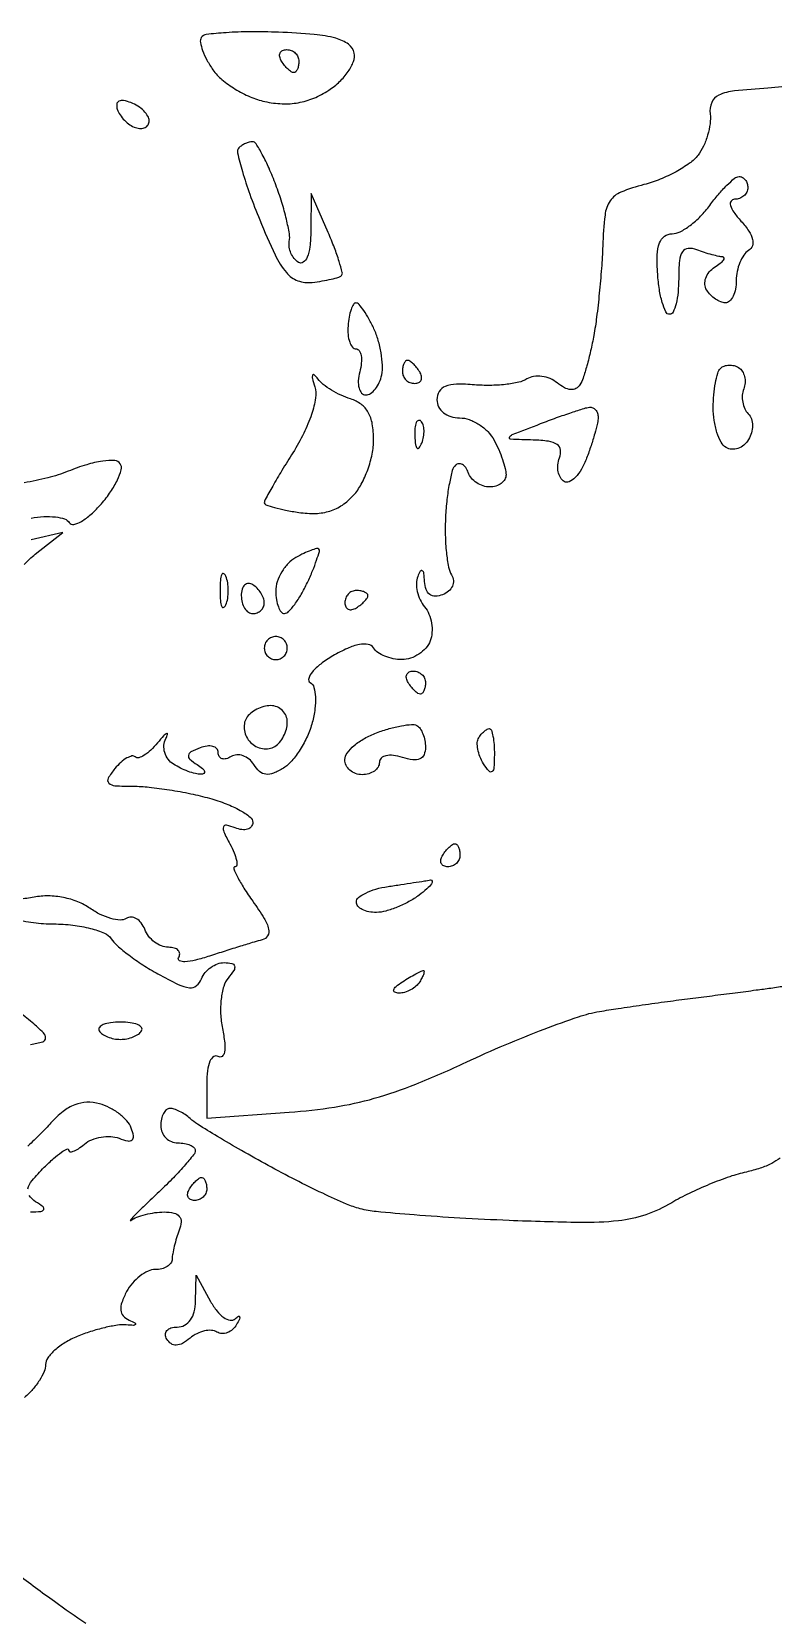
# Model space of a CAD drawing. Extents: x 0 to 102, y 0 to 135.
# Drawn here: x 45.92 to 51.37, y 115.62 to 127.29 of the extents above; entities that cross this region are included whole.
import ezdxf

# ---------------------------------------------------------------- set-up
doc = ezdxf.new("R2010")
doc.units = 0
doc.header["$MEASUREMENT"] = 0

msp = doc.modelspace()

# ---------------------------------------------------------------- linework, layer by layer
for points in [[(47.734145, 127.281716, 0.010892), (47.528283, 127.285219, 0.016349), (47.348746, 127.27849, 0.011253), (47.20298, 127.264944, 0.229416), (47.166623, 127.241834, 0.186876), (47.160154, 127.207093, 0.040883), (47.176504, 127.14735, 0.037261), (47.208196, 127.077013, 0.028305), (47.252733, 127.005086, 0.066283), (47.318605, 126.933433, 0.036558), (47.415472, 126.863993, 0.035726), (47.525841, 126.80689, 0.047492), (47.633343, 126.772322, 0.043607), (47.760726, 126.755792, 0.054314), (47.879761, 126.763736, 0.054971), (47.993145, 126.796953, 0.046338), (48.103713, 126.855564, 0.045818), (48.18334, 126.918858, 0.051709), (48.246578, 126.993287, 0.058726), (48.285401, 127.0672, 0.141389), (48.290625, 127.12821, 0.191606), (48.24871, 127.193012, 0.087442), (48.156112, 127.237013, 0.046099), (47.997331, 127.265419, 0.011525)], [(47.794007, 127.1538, -0.093332), (47.828207, 127.14736, -0.09642), (47.857282, 127.128949, -0.099167), (47.876742, 127.10148, -0.105053), (47.8836, 127.0692, -0.042167), (47.880864, 127.036811, -0.061769), (47.872641, 127.009451, -0.081139), (47.860559, 126.990899, -0.210953), (47.846293, 126.9846, -0.151918), (47.828465, 126.990145, -0.038439), (47.804586, 127.009451, -0.035638), (47.779457, 127.036817, -0.029505), (47.7567, 127.0692, -0.082592), (47.743459, 127.101526, -0.161196), (47.746091, 127.128949, -0.182303), (47.763979, 127.147177, -0.108972)], [(46.649831, 126.764106, 0.045328), (46.596009, 126.779339, 0.161356), (46.560974, 126.77459, 0.257062), (46.545384, 126.75242, 0.108271), (46.549368, 126.714995, 0.068602), (46.569587, 126.674057, 0.047417), (46.602543, 126.634166, 0.047422), (46.64242, 126.601203, 0.068669), (46.683338, 126.580987, 0.075908), (46.721731, 126.574388, 0.118903), (46.754289, 126.5816, 0.144673), (46.775819, 126.60134, 0.136183), (46.7838, 126.630099, 0.13514), (46.774059, 126.665481, 0.062067), (46.744447, 126.703535, 0.054888), (46.701075, 126.738314, 0.049992)], [(47.542305, 126.477, 0.068965), (47.518499, 126.473701, 0.038984), (47.491119, 126.463602, 0.038087), (47.464582, 126.448848, 0.050502), (47.44319, 126.43139, 0.261528), (47.432822, 126.394475, 0.010881), (47.469261, 126.257255, 0.016429), (47.52325, 126.091103, 0.01066), (47.59599, 125.90264, 0.012243), (47.709439, 125.644557, 0.064871), (47.792335, 125.514714, 0.129236), (47.876711, 125.454987, 0.12081), (47.981825, 125.442474, 0.011801), (48.055625, 125.453294, 0.015522), (48.122322, 125.466829, 0.012981), (48.176625, 125.481113, 0.12622), (48.196923, 125.493123, 0.265864), (48.202988, 125.515412, 0.011237), (48.179782, 125.597195, 0.016773), (48.145571, 125.696265, 0.010859), (48.09971, 125.808549), (47.974823, 126.0963), (47.971511, 125.816357, -0.024831), (47.96463, 125.70456, -0.067108), (47.945372, 125.627585, -0.146696), (47.916405, 125.591058, -0.299116), (47.881356, 125.590087, -0.084226), (47.849596, 125.618034, -0.066368), (47.825671, 125.657183, -0.066524), (47.812883, 125.70113, -0.08557), (47.813739, 125.743129, 0.090808), (47.814311, 125.800259, 0.015747), (47.792486, 125.906502, 0.016664), (47.758375, 126.031003, 0.014237), (47.714388, 126.15975, 0.013847), (47.665071, 126.28132, 0.020986), (47.614925, 126.383808, 0.016708), (47.568843, 126.462382, 0.257197)], [(51.11955, 126.220541, -0.134232), (51.143737, 126.215006, -0.105398), (51.164362, 126.197568, -0.091262), (51.178229, 126.170726, -0.073847), (51.183, 126.1386, -0.114747), (51.175495, 126.106329, -0.100386), (51.154297, 126.078851, -0.093604), (51.122601, 126.06041, -0.085274), (51.085288, 126.054, 0.259937), (51.060012, 126.039907, 0.213813), (51.055879, 126.008845, 0.083688), (51.080882, 125.957867, 0.028153), (51.133099, 125.893199, -0.033354), (51.191073, 125.819854, -0.088133), (51.218648, 125.75915, -0.147656), (51.216625, 125.711721, -0.172019), (51.188511, 125.676706, 0.106288), (51.153966, 125.643519, 0.051232), (51.12487, 125.589138, 0.04754), (51.105079, 125.52375, 0.049765), (51.0984, 125.456807, -0.046513), (51.092541, 125.393958, -0.066471), (51.075015, 125.340836, -0.086576), (51.049202, 125.304992, -0.195937), (51.018793, 125.2926, -0.097634), (50.984066, 125.299446, -0.052508), (50.945494, 125.32023, -0.049467), (50.909195, 125.35068, -0.055149), (50.881054, 125.386659, -0.123544), (50.867847, 125.428212, -0.099558), (50.874247, 125.47478, -0.089711), (50.899359, 125.519258, -0.078477), (50.939511, 125.554563, 0.021058), (50.980635, 125.583105, 0.061998), (51.005246, 125.607097, 0.219107), (51.008892, 125.621811, 0.353563), (50.999569, 125.629705, -0.04972), (50.969295, 125.633425, -0.012052), (50.920335, 125.645704, -0.012244), (50.864598, 125.662599, -0.011901), (50.809219, 125.682351, 0.105014), (50.74446, 125.692613, 0.243274), (50.703186, 125.668463, 0.120396), (50.680988, 125.602471, 0.021216), (50.6754, 125.470851, -0.02418), (50.670526, 125.37012, -0.038516), (50.655628, 125.285213, -0.045296), (50.63413, 125.224673, -0.292718), (50.608091, 125.208, -0.292858), (50.580756, 125.225513, -0.036184), (50.554697, 125.294979, -0.033535), (50.533357, 125.390627, -0.021309), (50.520841, 125.5041, -0.022719), (50.517784, 125.644193, -0.079954), (50.534153, 125.732547, -0.147961), (50.57041, 125.781598, -0.161498), (50.6265, 125.8002, 0.120413), (50.685272, 125.814562, 0.041432), (50.759856, 125.861547, 0.038309), (50.836665, 125.929126, 0.035891), (50.9041, 126.009041, -0.017851), (50.966947, 126.089212, -0.023529), (51.030089, 126.157317, -0.022064), (51.086326, 126.20785, -0.162927)], [(48.303453, 125.29194, 0.274148), (48.285066, 125.281397, 0.045673), (48.267612, 125.242704, 0.039115), (48.253443, 125.188183, 0.025229), (48.245261, 125.1234, 0.040215), (48.245598, 125.058602, 0.062135), (48.25724, 125.003902, 0.084805), (48.2776, 124.9669, 0.228501), (48.303938, 124.9542, -0.258843), (48.327701, 124.941015, -0.099934), (48.341382, 124.904497, -0.065856), (48.342898, 124.849842, -0.038014), (48.331113, 124.785, 0.047581), (48.320609, 124.720198, 0.080197), (48.325791, 124.665503, 0.118314), (48.3451, 124.629305, 0.214509), (48.37513, 124.6158, 0.149942), (48.411075, 124.626827, 0.076073), (48.446118, 124.65929, 0.064654), (48.475024, 124.707226, 0.054334), (48.492846, 124.76385, 0.061588), (48.49801, 124.834119, 0.029569), (48.48818, 124.924132, 0.028775), (48.466628, 125.018104, 0.03645), (48.4356, 125.10159, 0.018381), (48.399079, 125.174301, 0.02616), (48.361018, 125.235752, 0.02455), (48.325918, 125.28136, 0.216085)], [(48.682307, 124.8696, 0.210953), (48.668041, 124.863301, 0.081139), (48.655959, 124.844749, 0.061769), (48.647736, 124.817389, 0.042167), (48.645, 124.785, 0.105053), (48.651858, 124.75272, 0.099167), (48.671318, 124.725251, 0.09642), (48.700393, 124.70684, 0.093332), (48.734593, 124.7004, 0.108972), (48.764621, 124.707023, 0.182303), (48.782509, 124.725251, 0.161196), (48.785141, 124.752674, 0.082592), (48.7719, 124.785, 0.029505), (48.749143, 124.817383, 0.035638), (48.724014, 124.844749, 0.038439), (48.700135, 124.864055, 0.151918)], [(48.023669, 124.732952, 0.039119), (47.996905, 124.763088, 0.534958), (47.984959, 124.760466, 0.15873), (47.983555, 124.736057, 0.013802), (48.001269, 124.675589, -0.12124), (48.007139, 124.593385, -0.03778), (47.976846, 124.472502, -0.034012), (47.919828, 124.333417, -0.026516), (47.84005, 124.19082, 0.004345), (47.759481, 124.060699, 0.006496), (47.691561, 123.945499, 0.003052), (47.635866, 123.846773, 0.127567), (47.6298, 123.823383, 0.319419), (47.640596, 123.808208, 0.014773), (47.704392, 123.788155, 0.019893), (47.786393, 123.768502, 0.01243), (47.883731, 123.751735, 0.043725), (48.00761, 123.7445, 0.068905), (48.112481, 123.762141, 0.073861), (48.20342, 123.806261, 0.059087), (48.285581, 123.877915, 0.061008), (48.342262, 123.958378, 0.036292), (48.390049, 124.065593, 0.035836), (48.422666, 124.181158, 0.050905), (48.4335, 124.287294, 0.042675), (48.423682, 124.402122, 0.086441), (48.393267, 124.487275, 0.104044), (48.340511, 124.547082, 0.084882), (48.2643, 124.585914, -0.033735), (48.194282, 124.613018, -0.027939), (48.12382, 124.650842, -0.028829), (48.062985, 124.693013, -0.064834)], [(51.115968, 124.816443, -0.114957), (51.142839, 124.789727, -0.081858), (51.159278, 124.750414, -0.075588), (51.16302, 124.704782, -0.07447), (51.153079, 124.659852, 0.07518), (51.14278, 124.612992, 0.061375), (51.145674, 124.561678, 0.062815), (51.160695, 124.513867, 0.089116), (51.186088, 124.477352, -0.114905), (51.209264, 124.440104, -0.078366), (51.217803, 124.390766, -0.071949), (51.210847, 124.337012, -0.070424), (51.188936, 124.287004, -0.079709), (51.154477, 124.247129, -0.091166), (51.110725, 124.222239, -0.100761), (51.064643, 124.216001, -0.122427), (51.023259, 124.229254, -0.132525), (50.987082, 124.2678, -0.044882), (50.95683, 124.339255, -0.040896), (50.936143, 124.427989, -0.03684), (50.9292, 124.522093, -0.021156), (50.933172, 124.615916, -0.025146), (50.945092, 124.703747, -0.02517), (50.962323, 124.775554, -0.125544), (50.9833, 124.8109, -0.108572), (51.009889, 124.827909, -0.077919), (51.044587, 124.834844, -0.073205), (51.081881, 124.830937, -0.075903)], [(50.01975, 124.524764, -0.126978), (50.04393, 124.521072, -0.112678), (50.064562, 124.506076, -0.09984), (50.078406, 124.481831, -0.080126), (50.0832, 124.452107, -0.057149), (50.078157, 124.408126, -0.011249), (50.058395, 124.331007, -0.011792), (50.031084, 124.241747, -0.010703), (49.998758, 124.150917, -0.037806), (49.960519, 124.069458, -0.063005), (49.915309, 124.008777, -0.091711), (49.87064, 123.976771, -0.253316), (49.833253, 123.978919, -0.126761), (49.805883, 124.007427, -0.081049), (49.790001, 124.050783, -0.072321), (49.787696, 124.101988, -0.06685), (49.799846, 124.153209, 0.124192), (49.80673, 124.210639, 0.21588), (49.781978, 124.250735, 0.114991), (49.718995, 124.274695, 0.026987), (49.605801, 124.283836, -0.003842), (49.44039, 124.289513, -0.531133), (49.4316, 124.303776, -0.195517), (49.45224, 124.323412, -0.001678), (49.6602, 124.4043, -0.004871), (49.77823, 124.448438, -0.006206), (49.887959, 124.486723, -0.004924), (49.980454, 124.516702, -0.050668)], [(48.780713, 124.423687, 0.296942), (48.762197, 124.427597, 0.208169), (48.746576, 124.412154, 0.077125), (48.737209, 124.371547, 0.028489), (48.736279, 124.31265, 0.018894), (48.741274, 124.249511, 0.168741), (48.75323, 124.224828, 0.470617), (48.768648, 124.226287, 0.054073), (48.787391, 124.261537, 0.051402), (48.800592, 124.307803, 0.05415), (48.803758, 124.354972, 0.060344), (48.797061, 124.396029, 0.126455)], [(48.030058, 123.482342, 0.269124), (48.014508, 123.486472, 0.021025), (47.971967, 123.472928, 0.024154), (47.919728, 123.45093, 0.015835), (47.861745, 123.420851, 0.075238), (47.805383, 123.377072, 0.055844), (47.757683, 123.314147, 0.056117), (47.725318, 123.242625, 0.078367), (47.7144, 123.173396, 0.036633), (47.719032, 123.110253, 0.055557), (47.733038, 123.057062, 0.073185), (47.753541, 123.020798, 0.234279), (47.77785, 123.00906, 0.203309), (47.808648, 123.022503, 0.029757), (47.853465, 123.075863, 0.029646), (47.90137, 123.149009, 0.02146), (47.946163, 123.235547, 0.010468), (47.984838, 123.323616, 0.016294), (48.014063, 123.401196, 0.01058), (48.034384, 123.465401, 0.274273)], [(47.347429, 123.28335, 0.174857), (47.331585, 123.301064, 0.447206), (47.317293, 123.295908, 0.078554), (47.307397, 123.253016, 0.017491), (47.304758, 123.1776, 0.017491), (47.307397, 123.102184, 0.078554), (47.317293, 123.059292, 0.447206), (47.331585, 123.054136, 0.174857), (47.347429, 123.07185, 0.057986), (47.360655, 123.120073, 0.037979), (47.365031, 123.1776, 0.037979), (47.360655, 123.235127, 0.057986)], [(47.5452, 123.2199, 0.139169), (47.513082, 123.229032, 0.191142), (47.485451, 123.218083, 0.138808), (47.466798, 123.186961, 0.066118), (47.4606, 123.140293, 0.062283), (47.466906, 123.089862, 0.080552), (47.485451, 123.047144, 0.097988), (47.512935, 123.018554, 0.153634), (47.5452, 123.0084, 0.092995), (47.577495, 123.014459, 0.096318), (47.604949, 123.031785, 0.099231), (47.623323, 123.057633, 0.105429), (47.6298, 123.088007, 0.089642), (47.623599, 123.122319, 0.053229), (47.604949, 123.159589, 0.051032), (47.577561, 123.193995, 0.06081)], [(48.3066, 123.1776, 0.105053), (48.27432, 123.170742, 0.099167), (48.246851, 123.151282, 0.09642), (48.22844, 123.122207, 0.093332), (48.222, 123.088007, 0.108972), (48.228623, 123.057979, 0.182303), (48.246851, 123.040091, 0.161196), (48.274274, 123.037459, 0.082592), (48.3066, 123.0507, 0.029505), (48.338983, 123.073457, 0.035638), (48.366349, 123.098586, 0.038439), (48.385655, 123.122465, 0.151918), (48.3912, 123.140293, 0.210953), (48.384901, 123.154559, 0.081139), (48.366349, 123.166641, 0.061769), (48.338989, 123.174864, 0.042167)], [(47.7144, 122.8392, 0.099038), (47.682113, 122.832741, 0.097945), (47.654651, 122.814349, 0.097945), (47.636259, 122.786887, 0.099038), (47.6298, 122.7546, 0.099038), (47.636259, 122.722313, 0.097945), (47.654651, 122.694851, 0.097945), (47.682113, 122.676459, 0.099038), (47.7144, 122.67, 0.099038), (47.746687, 122.676459, 0.097945), (47.774149, 122.694851, 0.097945), (47.792541, 122.722313, 0.099038), (47.799, 122.7546, 0.099038), (47.792541, 122.786887, 0.097945), (47.774149, 122.814349, 0.097945), (47.746687, 122.832741, 0.099038)], [(48.724607, 122.5854, -0.093332), (48.758807, 122.57896, -0.09642), (48.787882, 122.560549, -0.099167), (48.807342, 122.53308, -0.105053), (48.8142, 122.5008, -0.042167), (48.811464, 122.468411, -0.061769), (48.803241, 122.441051, -0.081139), (48.791159, 122.422499, -0.210953), (48.776893, 122.4162, -0.151918), (48.759065, 122.421745, -0.038439), (48.735186, 122.441051, -0.035638), (48.710057, 122.468417, -0.029505), (48.6873, 122.5008, -0.082592), (48.674059, 122.533126, -0.161196), (48.676691, 122.560549, -0.182303), (48.694579, 122.578777, -0.108972)], [(47.677093, 122.3316, 0.066731), (47.626246, 122.324784, 0.052216), (47.574299, 122.304583, 0.053447), (47.529079, 122.274828, 0.082294), (47.498344, 122.239629, 0.102584), (47.483172, 122.197951, 0.077807), (47.483691, 122.149183, 0.074573), (47.499396, 122.100953, 0.080605), (47.52828, 122.06088, 0.080605), (47.568353, 122.031996, 0.074573), (47.616583, 122.016291, 0.077807), (47.665351, 122.015772, 0.102584), (47.707029, 122.030944, 0.082294), (47.742228, 122.061679, 0.053447), (47.771983, 122.106899, 0.052216), (47.792184, 122.158846, 0.066731), (47.799, 122.209693, 0.099038), (47.789693, 122.256217, 0.097945), (47.76319, 122.29579, 0.097945), (47.723617, 122.322293, 0.099038)], [(48.75075, 122.185543, -0.125622), (48.775089, 122.163712, -0.053494), (48.795562, 122.124661, -0.048324), (48.8095, 122.076077, -0.045737), (48.8142, 122.024806, -0.096941), (48.803644, 121.970872, -0.195541), (48.773907, 121.940375, -0.138592), (48.722475, 121.933316, -0.042098), (48.645, 121.9509, 0.043987), (48.578229, 121.96579, 0.086344), (48.524002, 121.963579, 0.136392), (48.489176, 121.945264, 0.20676), (48.4758, 121.914301, -0.13928), (48.466018, 121.879866, -0.100025), (48.438523, 121.850526, -0.085494), (48.397401, 121.830769, -0.069441), (48.3489, 121.824, -0.085839), (48.300442, 121.832381, -0.093829), (48.259277, 121.85648, -0.100324), (48.231744, 121.892391, -0.114016), (48.222, 121.934569, -0.163379), (48.238302, 121.983126, -0.054943), (48.290341, 122.038146, -0.047708), (48.365617, 122.090546, -0.038968), (48.45465, 122.131904, -0.019771), (48.548376, 122.162697, -0.024678), (48.637597, 122.183452, -0.024147), (48.712358, 122.193296, -0.141897)], [(49.284493, 122.1624, -0.326259), (49.298972, 122.151826, -0.030594), (49.31046, 122.106485, -0.030006), (49.318308, 122.045015, -0.01845), (49.320505, 121.97205, -0.012382), (49.317439, 121.874986, -0.204688), (49.303372, 121.846602, -0.422266), (49.281572, 121.848619, -0.02886), (49.241487, 121.904561, -0.045296), (49.214842, 121.956561, -0.049042), (49.198848, 122.011156, -0.054724), (49.195029, 122.06024, -0.131214), (49.205475, 122.094911, -0.036773), (49.22419, 122.120736, -0.040854), (49.245892, 122.142575, -0.044834), (49.267268, 122.157747, -0.132684)], [(49.030693, 121.3164, -0.210953), (49.044959, 121.310101, -0.081139), (49.057041, 121.291549, -0.061769), (49.065264, 121.264189, -0.042167), (49.068, 121.2318, -0.105053), (49.061142, 121.19952, -0.099167), (49.041682, 121.172051, -0.09642), (49.012607, 121.15364, -0.093332), (48.978407, 121.1472, -0.108972), (48.948379, 121.153823, -0.182303), (48.930491, 121.172051, -0.161196), (48.927859, 121.199474, -0.082592), (48.9411, 121.2318, -0.029505), (48.963857, 121.264183, -0.035638), (48.988986, 121.291549, -0.038439), (49.012865, 121.310855, -0.151918)], [(48.85152, 121.049924, -0.397692), (48.863745, 121.041576, -0.219304), (48.859511, 121.02239, -0.051703), (48.82493, 120.985436, -0.016922), (48.76692, 120.938391, -0.036476), (48.693183, 120.890643, -0.02894), (48.60745, 120.849877, -0.029757), (48.523111, 120.821319, -0.062288), (48.45465, 120.811491, -0.051433), (48.398, 120.816295, -0.072233), (48.35009, 120.832791, -0.093236), (48.31792, 120.857848, -0.182775), (48.3066, 120.887781, -0.228062), (48.322384, 120.920585, -0.054426), (48.374941, 120.953914, -0.045236), (48.450152, 120.982738, -0.031318), (48.53925, 121.002005, 0.000232), (48.634159, 121.016427, 0.000248), (48.726947, 121.030619, 0.000235), (48.806696, 121.042895, 0.001168)], [(48.798043, 120.384505, -0.434568), (48.804095, 120.378631, -0.071273), (48.801147, 120.360568, -0.041889), (48.790126, 120.333588, -0.020509), (48.7719, 120.3012, -0.075854), (48.744442, 120.268929, -0.054031), (48.705376, 120.241832, -0.053889), (48.661275, 120.223663, -0.074131), (48.618857, 120.217895, -0.102799), (48.588115, 120.224697, -0.37991), (48.580632, 120.241361, -0.147021), (48.598122, 120.267145, -0.027275), (48.645, 120.3012, -0.008026), (48.695512, 120.332705, -0.01079), (48.742303, 120.359499, -0.008096), (48.781973, 120.380267, -0.104523)], [(46.5723, 120.0051, 0.031081), (46.50009, 120.000607, 0.065524), (46.445858, 119.986462, 0.125974), (46.417734, 119.965669, 0.31953), (46.416171, 119.94165, 0.107182), (46.439624, 119.917324, 0.051073), (46.47821, 119.896838, 0.047331), (46.524669, 119.882903, 0.049246), (46.5723, 119.8782, 0.049246), (46.619931, 119.882903, 0.047331), (46.66639, 119.896838, 0.051073), (46.704976, 119.917324, 0.107182), (46.728429, 119.94165, 0.31953), (46.726866, 119.965669, 0.125974), (46.698742, 119.986462, 0.065524), (46.64451, 120.000607, 0.031081)], [(47.169493, 118.863, -0.210953), (47.183759, 118.856701, -0.081139), (47.195841, 118.838149, -0.061769), (47.204064, 118.810789, -0.042167), (47.2068, 118.7784, -0.105053), (47.199942, 118.74612, -0.099167), (47.180482, 118.718651, -0.09642), (47.151407, 118.70024, -0.093332), (47.117207, 118.6938, -0.108972), (47.087179, 118.700423, -0.182303), (47.069291, 118.718651, -0.161196), (47.066659, 118.746074, -0.082592), (47.0799, 118.7784, -0.029505), (47.102657, 118.810783, -0.035638), (47.127786, 118.838149, -0.038439), (47.151665, 118.857455, -0.151918)], [(47.235344, 117.950897, 0.041823), (47.281674, 117.881762, 0.070646), (47.332349, 117.834006, 0.105077), (47.379052, 117.813968, 0.237943), (47.41511, 117.823997, -0.039697), (47.439222, 117.842676, -0.511339), (47.448269, 117.839213, -0.180326), (47.446561, 117.821652, -0.017208), (47.426018, 117.78297, -0.077231), (47.396227, 117.745885, -0.092357), (47.358213, 117.72228, -0.104291), (47.318055, 117.715648, -0.128046), (47.281848, 117.726803, 0.127374), (47.241753, 117.739214, 0.067674), (47.189635, 117.734599, 0.060429), (47.134094, 117.71469, 0.057017), (47.083726, 117.681775, -0.044262), (47.028444, 117.643609, -0.118829), (46.982799, 117.630521, -0.161706), (46.944951, 117.64132, -0.105044), (46.913239, 117.674492, -0.130347), (46.903021, 117.708198, -0.189834), (46.913263, 117.737142, -0.144925), (46.943873, 117.756661, -0.070066), (46.990307, 117.7632, 0.126576), (47.043931, 117.776996, 0.113145), (47.086884, 117.815355, 0.092254), (47.114894, 117.876026, 0.058261), (47.125198, 117.95355), (47.128196, 118.1439)]]:
    msp.add_lwpolyline(points, format="xyb", close=True)
for points in [[(51.535824, 126.894359, -0.027017), (51.330856, 126.870638, 0.010991), (51.084775, 126.850123, 0.078725), (50.969897, 126.819282, 0.191463), (50.918099, 126.766189, 0.129249), (50.906352, 126.681369, -0.062816), (50.905916, 126.609004, -0.038478), (50.888238, 126.525405, -0.038062), (50.857461, 126.443987, -0.054327), (50.817371, 126.378014, -0.074648), (50.755655, 126.318506, -0.029977), (50.655967, 126.256251, -0.028842), (50.53868, 126.200944, -0.032365), (50.420176, 126.161903, 0.032179), (50.250953, 126.106221, 0.150283), (50.17211, 126.042391, 0.121168), (50.133807, 125.937703, 0.017833), (50.117015, 125.710988, -0.008901), (50.107779, 125.546423, -0.00636), (50.091827, 125.362653, -0.006423), (50.072137, 125.187836, -0.013654), (50.051485, 125.05329, -0.011134), (50.028188, 124.93946, -0.012226), (50.000478, 124.830301, -0.011704), (49.9724, 124.738381, -0.058494), (49.949645, 124.689632, -0.136271), (49.920363, 124.662552, -0.140689), (49.881683, 124.654875, -0.102686), (49.835032, 124.668708, -0.049992), (49.783274, 124.703575, 0.074203), (49.730962, 124.73526, 0.066906), (49.669793, 124.751719, 0.070165), (49.609401, 124.751062, 0.100992), (49.559374, 124.732672, -0.085116), (49.499358, 124.708439, -0.025573), (49.401807, 124.692417, -0.024822), (49.288637, 124.685388, -0.024589), (49.174968, 124.68957, 0.024191), (49.041473, 124.694588, 0.091998), (48.959968, 124.678551, 0.165534), (48.915483, 124.640635, 0.135025), (48.8988, 124.579982, 0.118013), (48.911281, 124.527839, 0.106576), (48.946308, 124.484721, 0.094969), (48.999884, 124.456361, 0.074507), (49.065023, 124.4466, -0.085768), (49.135099, 124.43449, -0.057675), (49.208144, 124.398531, -0.056312), (49.272976, 124.345546, -0.070544), (49.318823, 124.282962, -0.020338), (49.352345, 124.213695, -0.01945), (49.380674, 124.140907, -0.019816), (49.400598, 124.07478, -0.063338), (49.4064, 124.029162, -0.131967), (49.397164, 123.994779, -0.100587), (49.371194, 123.965485, -0.087989), (49.332345, 123.945779, -0.07361), (49.28655, 123.939, -0.080841), (49.237911, 123.946916, -0.067172), (49.190812, 123.970064, -0.068411), (49.152337, 124.004327, -0.091153), (49.128932, 124.04475, 0.063778), (49.110306, 124.081381, 0.114426), (49.085634, 124.104143, 0.158216), (49.059125, 124.109612, 0.159669), (49.03457, 124.098438, 0.142727), (49.011582, 124.060394, 0.017732), (48.989824, 123.965132, 0.019751), (48.972079, 123.847395, 0.015164), (48.961715, 123.717738, 0.018105), (48.959955, 123.584817, 0.020324), (48.968086, 123.457177, 0.020076), (48.983676, 123.349973, 0.094223), (49.006241, 123.292215, -0.122937), (49.019534, 123.251514, -0.124394), (49.012048, 123.209537, -0.111338), (48.984284, 123.172692, -0.084418), (48.940614, 123.14682, -0.084301), (48.886634, 123.135979, -0.166318), (48.845338, 123.148736, -0.154794), (48.818586, 123.185088, -0.070454), (48.807521, 123.243705, 0.01773), (48.802665, 123.303261, 0.208528), (48.791213, 123.322896, 0.44441), (48.776507, 123.319842, 0.036947), (48.757223, 123.280506, 0.094569), (48.747451, 123.2306, 0.05713), (48.754046, 123.170519, 0.054446), (48.774931, 123.109994, 0.063002), (48.807661, 123.058578, -0.076765), (48.839727, 123.005023, -0.055899), (48.858577, 122.938111, -0.055889), (48.862138, 122.868669, -0.076647), (48.848908, 122.807623, -0.088739), (48.817126, 122.755011, -0.06654), (48.766034, 122.710427, -0.065626), (48.704202, 122.680289, -0.080792), (48.640942, 122.67, -0.050204), (48.577652, 122.676371, -0.047715), (48.51576, 122.695246, -0.051361), (48.464226, 122.722998, -0.105538), (48.43267, 122.755943, 0.216528), (48.393632, 122.782124, 0.090381), (48.32881, 122.781087, 0.058315), (48.241035, 122.752702, 0.026081), (48.1333, 122.696421, 0.027856), (48.044515, 122.637069, 0.055307), (47.982974, 122.579107, 0.096387), (47.956309, 122.531732, 0.347476), (47.967353, 122.501324, -0.187324), (47.994611, 122.465233, -0.056364), (48.00604, 122.396132, -0.046457), (48.002338, 122.307098, -0.031742), (47.982424, 122.207769, -0.04085), (47.946692, 122.107706, -0.034557), (47.893434, 122.008745, -0.035972), (47.831791, 121.925034, -0.076839), (47.771086, 121.872773, -0.04202), (47.69685, 121.834743, -0.127053), (47.641011, 121.827063, -0.153847), (47.594926, 121.84772, -0.071711), (47.55225, 121.898289, 0.078929), (47.517369, 121.938438, 0.090461), (47.473253, 121.963553, 0.10031), (47.426928, 121.969947, 0.123313), (47.385459, 121.956746, -0.069584), (47.34946, 121.940901, -0.144206), (47.31903, 121.941228, -0.190031), (47.298978, 121.957205, -0.131358), (47.2914, 121.985552, 0.183542), (47.280461, 122.014347, 0.147451), (47.252039, 122.031848, 0.100545), (47.208713, 122.034394, 0.056234), (47.157407, 122.021072, 0.027745), (47.091062, 121.991294, 0.234956), (47.072305, 121.96567, 0.265879), (47.082546, 121.937558, 0.034191), (47.136257, 121.898122, -0.030831), (47.174453, 121.87047, -0.127303), (47.191101, 121.847603, -0.359533), (47.186337, 121.832944, -0.142522), (47.1645, 121.826591, -0.062686), (47.123901, 121.831701, -0.025347), (47.070503, 121.848283, -0.024598), (47.014158, 121.87217, -0.028622), (46.963311, 121.900437, -0.089761), (46.92306, 121.937461, -0.088836), (46.89816, 121.986371, -0.091285), (46.892181, 122.039709, -0.101769), (46.906135, 122.089491, 0.043647), (46.919491, 122.122087, 0.665803), (46.912731, 122.127754, 0.091656), (46.889287, 122.10956, 0.010233), (46.845159, 122.057965, -0.030326), (46.795907, 122.004855, -0.049282), (46.747494, 121.966973, -0.065856), (46.706761, 121.948097, -0.278867), (46.681741, 121.954259, 0.256688), (46.657446, 121.961321, 0.075235), (46.619916, 121.946772, 0.055093), (46.575823, 121.914616, 0.034487), (46.531697, 121.868344, 0.040502), (46.482289, 121.797918, 0.348396), (46.487286, 121.762378, 0.178015), (46.532444, 121.742843, 0.013501), (46.667691, 121.738928, -0.02648), (46.783268, 121.732578, -0.012241), (46.932508, 121.712714, -0.012087), (47.088716, 121.684132, -0.016437), (47.22795, 121.650352, -0.024617), (47.349466, 121.610067, -0.035374), (47.452008, 121.561786, -0.038381), (47.525622, 121.512763, -0.230606), (47.5452, 121.472572, -0.169348), (47.53473, 121.442545, -0.150412), (47.507348, 121.423765, -0.1069), (47.465662, 121.420019, -0.060831), (47.416342, 121.432345, 0.035579), (47.351695, 121.452009, 0.385819), (47.329865, 121.439732, 0.192214), (47.331898, 121.404554, 0.013467), (47.377019, 121.314496, -0.022484), (47.40775, 121.250294, -0.043854), (47.42526, 121.196343, -0.06973), (47.428472, 121.159496, -0.398978), (47.415516, 121.1472, 0.525552), (47.405733, 121.132993, 0.026977), (47.432631, 121.072544, 0.024001), (47.479619, 120.990591, 0.012547), (47.545449, 120.893051, -0.01652), (47.628524, 120.767824, -0.078428), (47.661612, 120.688719, -0.196355), (47.654278, 120.639578, -0.197495), (47.614659, 120.609777, 0.008892), (47.554185, 120.592864, 0.002151), (47.45479, 120.562683, 0.002206), (47.341049, 120.52706, 0.002191), (47.227362, 120.490353, -0.019017), (47.124714, 120.460985, -0.04612), (47.046828, 120.449337, -0.115794), (47.006364, 120.456461, -0.458478), (46.999705, 120.477527, 0.142455), (47.00786, 120.506931, 0.191407), (46.997436, 120.532242, 0.136622), (46.968284, 120.549335, 0.06478), (46.924744, 120.555, -0.096303), (46.87399, 120.564867, -0.06686), (46.823078, 120.593852, -0.064361), (46.779732, 120.6367, -0.074193), (46.751149, 120.687262, 0.069249), (46.725389, 120.733894, 0.099609), (46.690321, 120.765232, 0.123569), (46.65172, 120.776533, 0.149218), (46.615346, 120.766961, -0.155632), (46.569994, 120.755632, -0.052292), (46.501923, 120.767211, -0.046024), (46.424439, 120.796816, -0.038537), (46.348654, 120.841625, 0.058477), (46.259492, 120.889664, 0.045513), (46.153773, 120.920799, 0.044991), (46.042726, 120.932561, 0.0533), (45.937681, 120.922986, -0.03649), (45.829291, 120.909427, -0.0899)], [(45.916434, 123.709908, -0.033595), (46.008927, 123.721222, -0.042999), (46.094657, 123.71853, -0.048973), (46.162555, 123.703688, -0.177878), (46.196752, 123.676865, 0.319086), (46.228996, 123.663252, 0.078367), (46.285696, 123.68555, 0.052075), (46.3569, 123.73803, 0.028979), (46.432303, 123.815227, 0.028962), (46.500605, 123.903636, 0.03975), (46.550553, 123.990786, 0.044878), (46.577863, 124.065305, 0.206657), (46.571322, 124.109782, 0.249961), (46.531144, 124.13318, 0.045178), (46.441882, 124.128459, 0.037634), (46.324432, 124.102396, 0.021756), (46.187801, 124.054509, -0.032669), (46.038129, 124.00569, -0.023156), (45.86507, 123.969946, -0.023482)], [(45.86378, 123.369479, -0.035766), (45.946783, 123.445182), (46.1493, 123.604947), (45.91665, 123.551302, -0.030431)], [(45.783532, 120.764481, 0.027272), (45.933824, 120.736866, 0.029913), (46.081646, 120.726891, -0.027382), (46.222644, 120.718092, -0.033483), (46.352483, 120.693926, -0.035575), (46.455658, 120.659497, -0.1533), (46.504646, 120.61845, 0.071235), (46.548274, 120.567833, 0.017718), (46.63339, 120.498753, 0.017753), (46.737443, 120.425899, 0.016986), (46.847918, 120.359472, 0.013753), (46.99716, 120.281797, 0.085954), (47.07956, 120.258022, 0.199366), (47.131656, 120.273237, 0.132431), (47.168809, 120.324222, -0.081948), (47.19523, 120.369322, -0.065798), (47.236595, 120.407544, -0.066439), (47.286007, 120.433383, -0.087509), (47.335997, 120.4422, -0.048934), (47.391162, 120.436788, -0.290612), (47.41118, 120.417716, -0.20882), (47.405726, 120.385521, -0.028309), (47.364124, 120.32919, 0.102948), (47.331381, 120.267441, 0.04227), (47.312651, 120.174027, 0.039182), (47.308865, 120.066139, 0.038556), (47.321893, 119.958385, -0.020052), (47.338616, 119.852949, -0.067599), (47.337377, 119.783311, -0.197759), (47.319256, 119.753304, -0.30677), (47.290126, 119.752087, 0.301566), (47.257898, 119.751049, 0.140562), (47.230623, 119.716869, 0.069108), (47.212469, 119.647571, 0.029564), (47.2068, 119.551778), (47.2068, 119.299971), (47.813129, 119.342666, 0.021613), (48.144894, 119.380491, 0.02974), (48.437932, 119.444852, 0.026887), (48.742651, 119.549031, 0.013731), (49.113492, 119.710495, -0.009134), (49.400172, 119.838463, -0.0095), (49.687633, 119.954137, -0.009245), (49.939735, 120.044758, -0.040328), (50.093413, 120.083341, -0.003922), (50.229898, 120.105021, -0.001828), (50.407151, 120.131089, -0.001811), (50.593358, 120.157092, -0.002532), (50.76, 120.178888, 0.000497), (50.92126, 120.199312, 0.000426), (51.090998, 120.221129, 0.000429), (51.245164, 120.241212, 0.00123), (51.3522, 120.255517, 0.008801), (51.463207, 120.272626, 0.002519)], [(45.912638, 119.840813, 0.030041), (46.001793, 119.861266, 0.33284), (46.0224, 119.888792, 0.202759), (46.006111, 119.92731, 0.017028), (45.924324, 120.001474, 0.020505), (45.816429, 120.085472, 0.014351)], [(45.891406, 118.779312, -0.115281), (45.923113, 118.840856, -0.020031), (46.012414, 118.937614, -0.013831), (46.081231, 119.002726, -0.028822), (46.138964, 119.048696, -0.044878), (46.179234, 119.072027, -0.548326), (46.1916, 119.064141, 0.374129), (46.201645, 119.052596, 0.1254), (46.225727, 119.055274, 0.057732), (46.263141, 119.074541, 0.025462), (46.307777, 119.107901, -0.075563), (46.362494, 119.14084, -0.055788), (46.430536, 119.160375, -0.055988), (46.500914, 119.164339, -0.07786), (46.562537, 119.15114, 0.036373), (46.626223, 119.131879, 0.23344), (46.658002, 119.139578, 0.270495), (46.668286, 119.168098, 0.046073), (46.652007, 119.225944, 0.090955), (46.619849, 119.278653, 0.047269), (46.563126, 119.33119, 0.044875), (46.492618, 119.375684, 0.051465), (46.418398, 119.404507, 0.075164), (46.325039, 119.41553, 0.08547), (46.236909, 119.397385, 0.074125), (46.150494, 119.34773, 0.041649), (46.061962, 119.264793, -0.011557), (45.984236, 119.182668, -0.00796), (45.892603, 119.093122, -0.00803)], [(51.41998, 119.005107, -0.043173), (51.359178, 118.966872, -0.038311), (51.273768, 118.930914, -0.026429), (51.172555, 118.903006, 0.028871), (51.050982, 118.868845, 0.014698), (50.902435, 118.812753, 0.014553), (50.752173, 118.745731, 0.021101), (50.624068, 118.677261, -0.051111), (50.43274, 118.589303, -0.055049), (50.232252, 118.544724, -0.031475), (49.948356, 118.531691, -0.00593), (49.428963, 118.546712, -0.004168), (49.066703, 118.564515, -0.005246), (48.731619, 118.587314, -0.004227), (48.451296, 118.611729, -0.041111), (48.334109, 118.632752, -0.037704), (48.233201, 118.667887, -0.007533), (48.059402, 118.746649, -0.007926), (47.859474, 118.844812, -0.007317), (47.657309, 118.95184, -0.00434), (47.462709, 119.060746, -0.005566), (47.285654, 119.164491, -0.004345), (47.139251, 119.254221, -0.046906), (47.08413, 119.296323, 0.037126), (47.048383, 119.324748, 0.033156), (47.007488, 119.348781, 0.034698), (46.967714, 119.365393, 0.08175), (46.93608, 119.3706, 0.181063), (46.910247, 119.360928, 0.091341), (46.888281, 119.333323, 0.071292), (46.873401, 119.292256, 0.051363), (46.8684, 119.2437, 0.099038), (46.878088, 119.19527, 0.097945), (46.905677, 119.154077, 0.097945), (46.94687, 119.126488, 0.099038), (46.9953, 119.1168, -0.041018), (47.043887, 119.112807, -0.060465), (47.084923, 119.100795, -0.079501), (47.112793, 119.083158, -0.215211), (47.1222, 119.062316, -0.172542), (47.110671, 119.0299, -0.009568), (47.040182, 118.946649, -0.013871), (46.949961, 118.849696, -0.009636), (46.842989, 118.745066, 0.002835), (46.741163, 118.648143, 0.007754), (46.670656, 118.578126, 0.029937), (46.645326, 118.548865, 0.871679), (46.648409, 118.54575, -0.067985), (46.692234, 118.570124, -0.029844), (46.755571, 118.590562, -0.028852), (46.826394, 118.604533, -0.034285), (46.894371, 118.6092, -0.053386), (46.964928, 118.601645, -0.168963), (47.004906, 118.577239, -0.193501), (47.017968, 118.535842, -0.072572), (47.004351, 118.475381, 0.016969), (46.984693, 118.418449, 0.015089), (46.968084, 118.358052, 0.015326), (46.956452, 118.302809, 0.04425), (46.953, 118.263881, -0.156929), (46.943466, 118.234253, -0.097364), (46.916597, 118.209019, -0.079421), (46.876465, 118.191984, -0.060801), (46.829077, 118.1862, 0.108576), (46.775279, 118.174378, 0.055981), (46.716029, 118.138502, 0.051789), (46.660692, 118.08593, 0.054085), (46.618252, 118.023825, 0.034452), (46.582683, 117.944711, 0.110537), (46.57504, 117.887782, 0.163598), (46.593222, 117.846068, 0.104755), (46.636426, 117.814786, -0.016805), (46.679227, 117.794029, -0.433493), (46.682287, 117.782869, -0.271339), (46.668996, 117.775774, -0.011933), (46.6146, 117.779229, 0.060238), (46.550151, 117.777099, 0.019675), (46.456636, 117.758851, 0.019285), (46.353434, 117.730219, 0.020611), (46.25505, 117.694261, 0.037704), (46.166015, 117.649371, 0.045779), (46.090741, 117.59404, 0.052189), (46.038564, 117.53703, 0.160577), (46.0224, 117.487995, -0.102974), (46.01167, 117.436449, -0.039214), (45.977033, 117.371327, -0.036763), (45.927055, 117.304303, -0.037139), (45.867958, 117.245566, -0.056934)], [(45.911332, 118.610495, 0.015015), (45.988558, 118.613468, 0.264728), (46.008634, 118.626797, 0.361543), (46.004009, 118.646845, 0.02139), (45.948964, 118.68511, -0.09687), (45.900552, 118.730923, -0.219951)], [(45.8109, 115.952024, 0.004848), (46.087541, 115.74724, 0.00877), (46.3185, 115.585819, 0.012334)]]:
    msp.add_lwpolyline(points, format="xyb")

doc.saveas('drawing.dxf')
